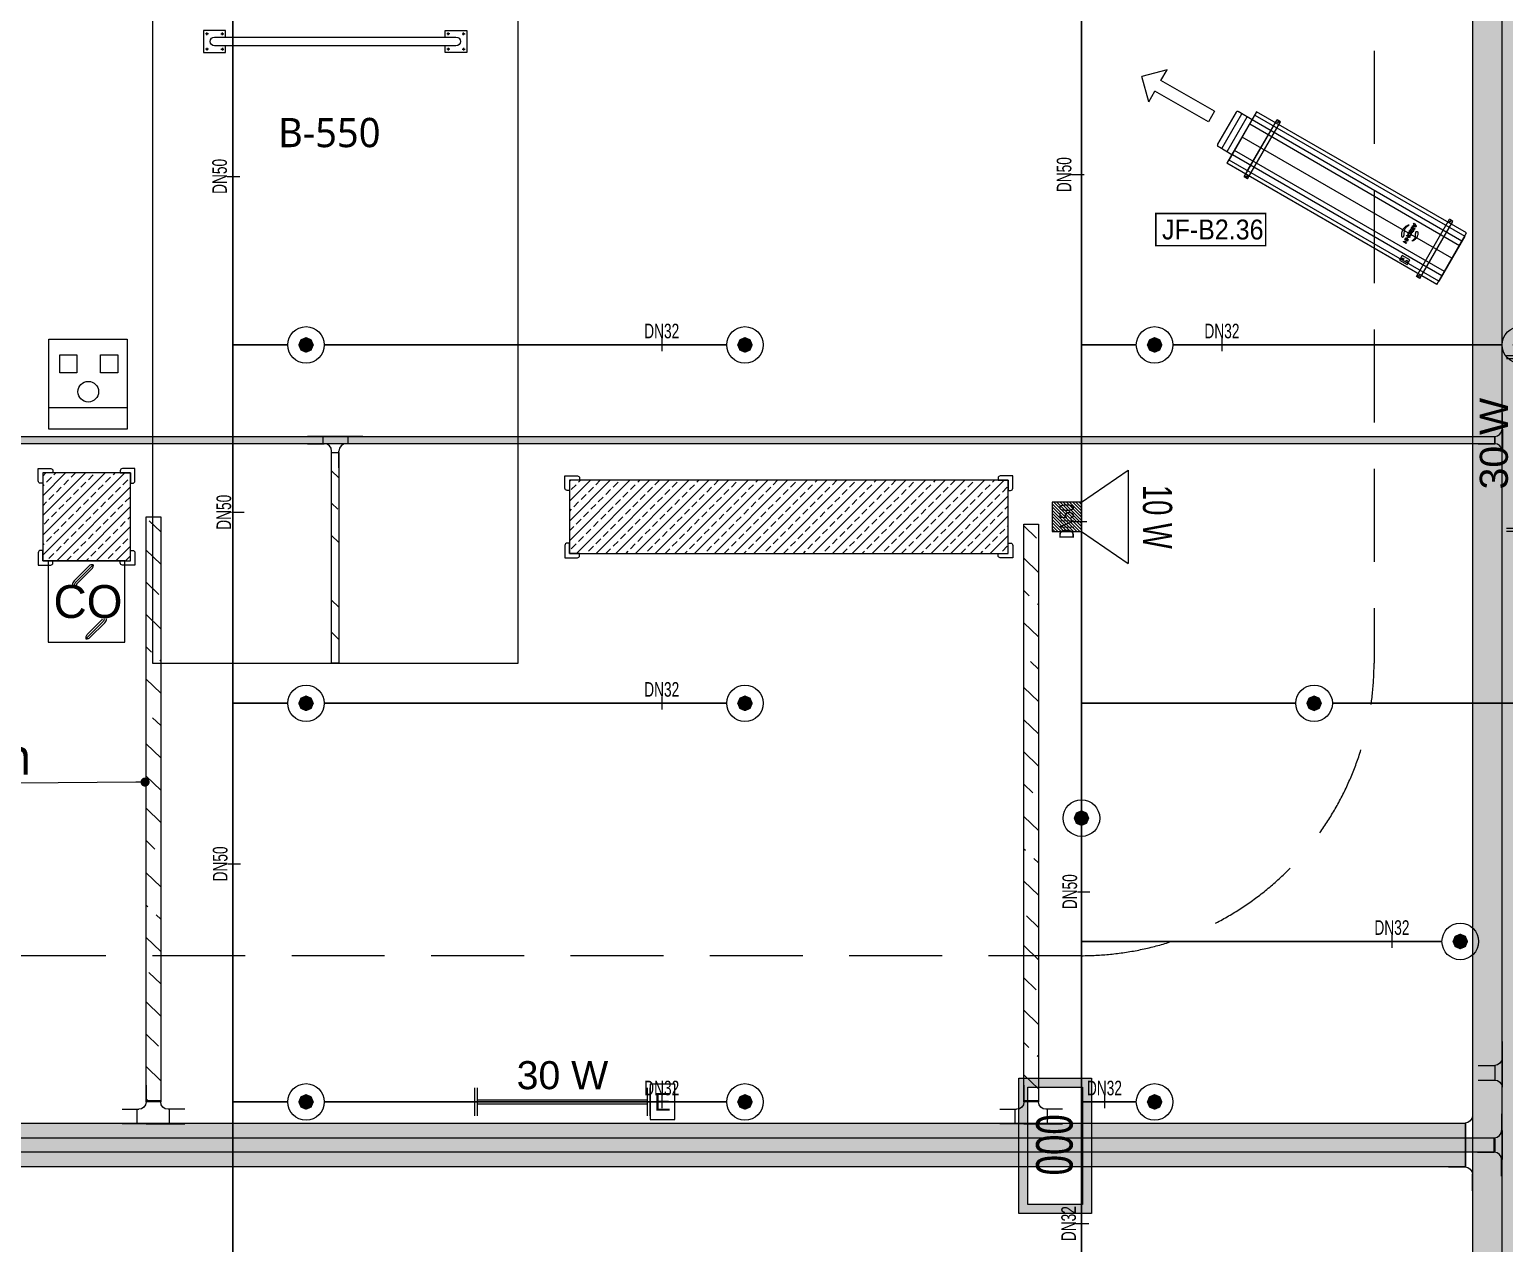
# Model space of a CAD drawing. Header units: millimetres. Extents: x -379292 to 1221486, y 92049 to 447512.
# Drawn here: x -125045 to -114963, y 155851 to 164150 of the extents above; entities that cross this region are included whole.
import ezdxf
from ezdxf import colors
from ezdxf.entities.mleader import LeaderData, LeaderLine
from ezdxf.enums import TextEntityAlignment as Align
from ezdxf.math import Vec2, Vec3

# ---------------------------------------------------------------- set-up
doc = ezdxf.new("R2010")
doc.units = ezdxf.units.MM
doc.linetypes.add('HIDDEN', pattern=[9.525, 6.35, -3.175])
for name, color, linetype in [('-M-YNGN-BORUID', 7, 'Continuous'), ('-M-YNGN-BORUUZUN', 7, 'Continuous'), ('-M-YNGN-BORUYUK', 7, 'Continuous'), ('-M-YNGN-SPR-YUK', 7, 'Continuous'), ('-M-YNGN-ZON6-CAP-', 7, 'Continuous'), ('-M-YNGN-ZON6-SPR-', 7, 'Continuous'), ('05_HATCH CONCRETE', 141, 'Continuous'), ('05_SYMBOL', 2, 'Continuous'), ('08_ARAÇ SAYIM', 140, 'Continuous'), ('08_LAMP', 4, 'Continuous'), ('08_LOUD SYSTEM', 4, 'Continuous'), ('08_SOCKET', 4, 'Continuous'), ('202-A-Y-MahalAd', 141, 'Continuous'), ('AIR-J-U-355', 2, 'Continuous'), ('E_CT_ZA', 6, 'Continuous'), ('EYazı', 7, 'Continuous'), ('JF355', 2, 'Continuous')]:
    doc.layers.add(name, color=color, linetype=linetype)
doc.layers.add('-M-YNGN-SPR-CAPCIZGI', color=188, linetype='Continuous', plot=False)
for name, color, linetype, lineweight in [('-M-YNGN-ZON6', 2, 'SP', 30), ('08_DEDECTOR', 3, 'Continuous', 9), ('Aironn-Kodlama', 7, 'Continuous', 0), ('E_CT_AYDINLATMA', 3, 'Continuous', 9), ('E_CT_KA', 4, 'Continuous', 9), ('E_CT_KIRMIZI', 1, 'Continuous', 9)]:
    doc.layers.add(name, color=color, linetype=linetype, lineweight=lineweight)
doc.styles.add('CIZGI', font='tahoma.ttf', dxfattribs={"width": 0.8, "oblique": 20})
doc.styles.add('HCAD', font='HCAD.SHX', dxfattribs={"width": 0.8, "height": 0.2})
doc.styles.add('PIPESIZE', font='hcad.shx', dxfattribs={"width": 0.8})
doc.styles.add('SPR-NOT', font='romans.shx')
doc.styles.get("Standard").update_dxf_attribs({"font": 'segoeuil.ttf'})
doc.styles.add('TR', font='tsimpali.shx', dxfattribs={"width": 0.7})
doc.styles.add('WMF-Arial', font='TURK.SHX')
doc.styles.add('YAZI-2', font='arial.ttf', dxfattribs={"height": 2})
doc.styles.add('YAZI-3', font='arial.ttf', dxfattribs={"height": 3})
doc.linetypes.add('SP', pattern='A,2,-0.1,["SP",CIZGI,S=0.14,R=0.2,X=0,Y=-0.07],-0.255', length=2.355)
pattern_1 = [(225, (905000, -3e-07), (67.351921, -67.351921), []), (225, (904932.65, -3e-07), (67.351921, -67.351921), [47.625, -23.8125])]

# ---------------------------------------------------------------- blocks, each defined once
blk = doc.blocks.new('202_Vida')
at = {"color": 0, "linetype": 'ByBlock', "ltscale": 0.2}
for points in [[(1, 0), (-1, 0)], [(0, 1), (0, -1)]]:
    blk.add_lwpolyline(points, dxfattribs=at)
at = {"color": 0, "linetype": 'ByBlock'}
for radius in [0.42, 0.23, 0.155]:
    blk.add_circle((0, 0), radius, dxfattribs=at)
blk = doc.blocks.new('202_Stoper')
at = {"color": 0, "linetype": 'ByBlock'}
for points in [[(-750, -30), (-750, -75), (-900, -75), (-900, 75), (-750, 75), (-750, 30)], [(750, -30), (750, -75), (900, -75), (900, 75), (750, 75), (750, 30)]]:
    blk.add_lwpolyline(points, dxfattribs=at)
blk.add_lwpolyline([(825, -30, 1), (825, 30), (-825, 30, 1), (-825, -30)], format="xyb", close=True, dxfattribs=at)
at = {"color": 0, "linetype": 'ByBlock', "yscale": 10, "zscale": 10, "rotation": 180}
for p, xscale in [((-877, 53), -10), ((-772, 53), 10), ((772, 53), -10), ((877, 53), 10)]:
    blk.add_blockref('202_Vida', p, dxfattribs=dict(at, xscale=xscale))
at = {"color": 0, "linetype": 'ByBlock', "yscale": 10, "zscale": 10}
for p, xscale in [((-877, -52), 10), ((-772, -52), -10), ((772, -52), 10), ((877, -52), -10)]:
    blk.add_blockref('202_Vida', p, dxfattribs=dict(at, xscale=xscale))
blk = doc.blocks.new('202_Mahalblok')
at = {"color": 0, "linetype": 'ByBlock', "flags": 128}
blk.add_lwpolyline([(0, 0), (0, 5000), (2500, 5000), (2500, 0)], close=True, dxfattribs=at)
at = {"color": 252}
blk.add_blockref('202_Stoper', (1250, 750), dxfattribs=at)
at = {"color": 0, "linetype": 'ByBlock', "ltscale": 25}
blk.add_attdef('MAHALNO', text='', height=200, dxfattribs=at).set_placement((1209, 1390), align=Align.BOTTOM_CENTER)
blk = doc.blocks.new('bariyer')
at = {"color": 8, "ltscale": 25}
blk.add_lwpolyline([(0, -70), (15, -70, 0.414214), (30, -55), (30, 30), (-55, 30, 0.414214), (-70, 15), (-70, 0), (0, 0)], format="xyb", close=True, dxfattribs=at)
blk = doc.blocks.new('OtoParkBodrumKatMimari')
at = {"layer": '05_HATCH CONCRETE'}
h = blk.add_hatch(dxfattribs=at)
h.set_pattern_fill('ANSI33', color=8, scale=15, angle=180, style=0)
h.set_pattern_definition(pattern_1)
h.paths.add_polyline_path([(122000, 60300), (121400, 60300), (121400, 59700), (122000, 59700)])
h = blk.add_hatch(dxfattribs=at)
h.set_pattern_fill('ANSI33', color=8, scale=15, angle=180, style=0)
h.set_pattern_definition(pattern_1)
h.paths.add_polyline_path([(128000, 60250), (125000, 60250), (125000, 59750), (128000, 59750)])
at = {"color": 5}
for points in [[(122000, 60300), (121400, 60300), (121400, 59700), (122000, 59700)], [(128000, 60250), (125000, 60250), (125000, 59750), (128000, 59750)]]:
    blk.add_lwpolyline(points, close=True, dxfattribs=at)
at = {"layer": '05_SYMBOL', "color": 252, "linetype": 'HIDDEN', "ltscale": 100}
for points in [[(130500, 68900), (130500, 59000)], [(128500, 57000), (19400, 57000)]]:
    blk.add_lwpolyline(points, dxfattribs=at)
blk.add_lwpolyline([(128500, 57000, 0.414214), (130500, 59000)], format="xyb", dxfattribs=at)
at = {"layer": '05_SYMBOL', "color": 8, "xscale": -1}
for p in [(121400, 60300), (125000, 60250)]:
    blk.add_blockref('bariyer', p, dxfattribs=at)
at = {"layer": '05_SYMBOL', "color": 8}
for p in [(122000, 60300), (128000, 60250)]:
    blk.add_blockref('bariyer', p, dxfattribs=at)
at = {"layer": '05_SYMBOL', "color": 8, "rotation": 180}
for p in [(125000, 59750), (121400, 59700)]:
    blk.add_blockref('bariyer', p, dxfattribs=at)
at = {"layer": '05_SYMBOL', "color": 8, "xscale": -1, "rotation": 180}
for p in [(128000, 59750), (122000, 59700)]:
    blk.add_blockref('bariyer', p, dxfattribs=at)
at = {"layer": '202-A-Y-MahalAd', "color": 8, "ltscale": 25}
ref = blk.add_blockref('202_Mahalblok', (122150, 64000), dxfattribs=dict(at, xscale=-1, rotation=180))
ref.add_attrib('MAHALNO', 'B-550', dxfattribs={"layer": '0', "color": 0, "linetype": 'ByBlock', "ltscale": 25, "height": 200}).set_placement((123359, 62467), align=Align.BOTTOM_CENTER)
blk = doc.blocks.new('SP-C-UP-12')
at = {"ltscale": 10}
blk.add_line((0, 0), (0, 0), dxfattribs=at)
at = {"color": 1, "linetype": 'Continuous'}
blk.add_circle((0, 0), 12.5, dxfattribs=at)
at = {"ltscale": 10}
for points in [[(-5.4, 0), (-3.8, 3.8), (-3.8, -3.8), (0, 5.4)], [(-3.8, -3.8), (0, 5.4), (0, -5.4), (3.8, 3.8)], [(0, -5.4), (3.8, 3.8), (3.8, -3.8), (5.4, 0)]]:
    blk.add_solid(points, dxfattribs=at)
at = {"layer": '-M-YNGN-SPR-YUK', "style": 'SPR-NOT', "width": 0.5, "flags": 9}
for tag, p in [('YUK', (0, 17.8)), ('CAP', (0, 14.4)), ('TIP', (0.2, 10.8))]:
    blk.add_attdef(tag, text='', height=2.5, dxfattribs=at).set_placement(p, align=Align.MIDDLE_CENTER)
blk = doc.blocks.new('SPRKL100')
at = {"layer": '-M-YNGN-SPR-CAPCIZGI'}
blk.add_line((0, 0.43), (0, -0.43), dxfattribs=at)
at = {"layer": '-M-YNGN-BORUID', "color": 0, "style": 'HCAD', "width": 0.8, "flags": 1}
blk.add_attdef('DIC', text='', height=0.4, dxfattribs=at).set_placement((0, -1.69), align=Align.CENTER)
at = {"layer": '-M-YNGN-BORUUZUN', "color": 0, "style": 'HCAD', "width": 0.7}
blk.add_attdef('BOY', text='', height=0.8, dxfattribs=at).set_placement((0, -1.08), align=Align.CENTER)
at = {"layer": '-M-YNGN-BORUYUK', "color": 6, "style": 'PIPESIZE', "width": 0.8}
blk.add_attdef('YUK', text='', height=0.5, dxfattribs=at).set_placement((0, 1.87), align=Align.CENTER)
at = {"color": 0, "style": 'PIPESIZE', "width": 0.7}
blk.add_attdef('CAP', text='', height=1, dxfattribs=at).set_placement((0, 0.45), align=Align.CENTER)
blk = doc.blocks.new('A$C69E8D8A3')
at = {"layer": '-M-YNGN-ZON6', "ltscale": 500}
for p, q in [((3184, 4936.9), (3184, 6524.4)), ((3764, 6524.4), (3764, 5278)), ((3221.5, 5981.9), (3184, 5981.9)), ((3521.5, 5981.9), (3246.5, 5981.9)), ((3801.5, 5981.9), (3764, 5981.9)), ((4051.5, 5981.9), (3826.5, 5981.9)), ((3221.5, 5736.9), (3184, 5736.9)), ((3521.5, 5736.9), (3246.5, 5736.9)), ((3910.5, 5736.9), (3764, 5736.9)), ((4160.5, 5736.9), (3935.5, 5736.9)), ((4010.4, 5574.1), (3764, 5574.1)), ((3221.5, 5464.4), (3184, 5464.4)), ((3521.5, 5464.4), (3246.5, 5464.4)), ((3801.5, 5464.4), (3764, 5464.4))]:
    blk.add_line(p, q, dxfattribs=at)
at = {"layer": '-M-YNGN-ZON6-CAP-'}
ref = blk.add_blockref('SPRKL100', (3761.6, 6098.3), dxfattribs=dict(at, xscale=10.00000000000001, yscale=10.00000000000001, zscale=10.00000000000001, rotation=90))
ref.add_attrib('CAP', 'DN50', dxfattribs={"layer": '0', "color": 0, "height": 10, "rotation": 90, "style": 'PIPESIZE', "width": 0.7}).set_placement((3757.1, 6098.3), align=Align.CENTER)
ref = blk.add_blockref('SPRKL100', (3184.4, 6097.1), dxfattribs=dict(at, xscale=10.00000000000001, yscale=10.00000000000001, zscale=10.00000000000001, rotation=90))
ref.add_attrib('CAP', 'DN50', dxfattribs={"layer": '0', "color": 0, "height": 10, "rotation": 90, "style": 'PIPESIZE', "width": 0.7}).set_placement((3179.9, 6097.1), align=Align.CENTER)
ref = blk.add_blockref('SPRKL100', (3477.1, 5981.9), dxfattribs=dict(at, xscale=10, yscale=10, zscale=10))
ref.add_attrib('CAP', 'DN32', dxfattribs={"layer": '0', "color": 0, "height": 10, "style": 'PIPESIZE', "width": 0.7}).set_placement((3477.1, 5986.4), align=Align.CENTER)
ref = blk.add_blockref('SPRKL100', (3860, 5981.9), dxfattribs=dict(at, xscale=10, yscale=10, zscale=10))
ref.add_attrib('CAP', 'DN32', dxfattribs={"layer": '0', "color": 0, "height": 10, "style": 'PIPESIZE', "width": 0.7}).set_placement((3860, 5986.4), align=Align.CENTER)
ref = blk.add_blockref('SPRKL100', (3187.3, 5867.5), dxfattribs=dict(at, xscale=10.00000000000001, yscale=10.00000000000001, zscale=10.00000000000001, rotation=90))
ref.add_attrib('CAP', 'DN50', dxfattribs={"layer": '0', "color": 0, "height": 10, "rotation": 90, "style": 'PIPESIZE', "width": 0.7}).set_placement((3182.8, 5867.5), align=Align.CENTER)
ref = blk.add_blockref('SPRKL100', (3763.3, 5861.3), dxfattribs=dict(at, xscale=10.00000000000001, yscale=10.00000000000001, zscale=10.00000000000001, rotation=90))
ref.add_attrib('CAP', 'DN50', dxfattribs={"layer": '0', "color": 0, "height": 10, "rotation": 90, "style": 'PIPESIZE', "width": 0.7}).set_placement((3758.8, 5861.3), align=Align.CENTER)
ref = blk.add_blockref('SPRKL100', (3477.1, 5736.9), dxfattribs=dict(at, xscale=10, yscale=10, zscale=10))
ref.add_attrib('CAP', 'DN32', dxfattribs={"layer": '0', "color": 0, "height": 10, "style": 'PIPESIZE', "width": 0.7}).set_placement((3477.1, 5741.4), align=Align.CENTER)
ref = blk.add_blockref('SPRKL100', (3184.8, 5627.1), dxfattribs=dict(at, xscale=10.00000000000001, yscale=10.00000000000001, zscale=10.00000000000001, rotation=90))
ref.add_attrib('CAP', 'DN50', dxfattribs={"layer": '0', "color": 0, "height": 10, "rotation": 90, "style": 'PIPESIZE', "width": 0.7}).set_placement((3180.3, 5627.1), align=Align.CENTER)
ref = blk.add_blockref('SPRKL100', (3765.5, 5608.1), dxfattribs=dict(at, xscale=10.00000000000001, yscale=10.00000000000001, zscale=10.00000000000001, rotation=90))
ref.add_attrib('CAP', 'DN50', dxfattribs={"layer": '0', "color": 0, "height": 10, "rotation": 90, "style": 'PIPESIZE', "width": 0.7}).set_placement((3761, 5608.1), align=Align.CENTER)
ref = blk.add_blockref('SPRKL100', (3976.2, 5574.1), dxfattribs=dict(at, xscale=10, yscale=10, zscale=10))
ref.add_attrib('CAP', 'DN32', dxfattribs={"layer": '0', "color": 0, "height": 10, "style": 'PIPESIZE', "width": 0.7}).set_placement((3976.2, 5578.6), align=Align.CENTER)
ref = blk.add_blockref('SPRKL100', (3477.1, 5464.4), dxfattribs=dict(at, xscale=10, yscale=10, zscale=10))
ref.add_attrib('CAP', 'DN32', dxfattribs={"layer": '0', "color": 0, "height": 10, "style": 'PIPESIZE', "width": 0.7}).set_placement((3477.1, 5468.9), align=Align.CENTER)
ref = blk.add_blockref('SPRKL100', (3779.7, 5464.4), dxfattribs=dict(at, xscale=10, yscale=10, zscale=10))
ref.add_attrib('CAP', 'DN32', dxfattribs={"layer": '0', "color": 0, "height": 10, "style": 'PIPESIZE', "width": 0.7}).set_placement((3779.7, 5468.9), align=Align.CENTER)
ref = blk.add_blockref('SPRKL100', (3764.7, 5381.2), dxfattribs=dict(at, xscale=10.00000000000001, yscale=10.00000000000001, zscale=10.00000000000001, rotation=90))
ref.add_attrib('CAP', 'DN32', dxfattribs={"layer": '0', "color": 0, "height": 10, "rotation": 90, "style": 'PIPESIZE', "width": 0.7}).set_placement((3760.2, 5381.2), align=Align.CENTER)
at = {"layer": '-M-YNGN-ZON6-SPR-', "rotation": 180}
for p in [(3234, 5981.9), (3534, 5981.9), (3814, 5981.9), (4064, 5981.9), (3234, 5736.9), (3534, 5736.9), (3923, 5736.9), (3764, 5658.4), (4022.9, 5574.1), (3234, 5464.4), (3534, 5464.4), (3814, 5464.4)]:
    blk.add_blockref('SP-C-UP-12', p, dxfattribs=at)
blk = doc.blocks.new('*U673')
h = blk.add_hatch()
h.set_pattern_fill('ANSI33', color=0, scale=50, angle=1, style=0)
h.paths.add_polyline_path([(-115494, 200), (1093, 200), (1093, 0), (-115494, 0)])
at = {"color": 0}
blk.add_lwpolyline([(-115494, 200), (1093, 200), (1093, 0), (-115494, 0)], close=True, dxfattribs=at)
at = {"ltscale": 25, "flags": 1}
for tag, p in [('YUKSEKLIK', (-229, -149)), ('KALINLIK', (-229, -213))]:
    blk.add_attdef(tag, p, '', height=50, dxfattribs=at)
blk = doc.blocks.new('*U188')
at = {"color": 0}
for p, q in [((-164, 164), (-50, 164)), ((-50, 164), (-50, 167)), ((-50, 167), (150, 167)), ((0, 0), (0, 114)), ((100, 114), (0, 114)), ((100, 0), (100, 114)), ((150, 167), (150, 164)), ((264, 164), (150, 164))]:
    blk.add_line(p, q, dxfattribs=at)
for centre, start, end in [((-50, 114), 0, 90), ((150, 114), 90, 180)]:
    blk.add_arc(centre, 50, start, end, dxfattribs=at)
blk = doc.blocks.new('*U720')
h = blk.add_hatch()
h.set_pattern_fill('ANSI33', color=0, scale=50, angle=1, style=0)
h.paths.add_polyline_path([(-71173, 600), (45489, 600), (45489, 0), (-71173, 0)])
at = {"color": 0}
blk.add_lwpolyline([(-71173, 600), (45489, 600), (45489, 0), (-71173, 0)], close=True, dxfattribs=at)
at = {"ltscale": 25, "flags": 1}
for tag, p in [('YUKSEKLIK', (-229, -149)), ('KALINLIK', (-229, -213))]:
    blk.add_attdef(tag, p, '', height=50, dxfattribs=at)
blk = doc.blocks.new('*U753')
h = blk.add_hatch()
h.set_pattern_fill('ANSI33', color=0, scale=50, angle=1, style=0)
h.paths.add_polyline_path([(-1851, 50), (57124, 50), (57124, 0), (-1851, 0)])
at = {"color": 0}
blk.add_lwpolyline([(-1851, 50), (57124, 50), (57124, 0), (-1851, 0)], close=True, dxfattribs=at)
at = {"ltscale": 25, "flags": 1}
for tag, p in [('YUKSEKLIK', (-229, -149)), ('KALINLIK', (-229, -213))]:
    blk.add_attdef(tag, p, '', height=50, dxfattribs=at)
blk = doc.blocks.new('*U261')
at = {"color": 0}
for p, q in [((-164, 164), (-50, 164)), ((-50, 164), (-50, 167)), ((-50, 167), (100, 167)), ((0, 0), (0, 114)), ((50, 114), (0, 114)), ((50, 0), (50, 114)), ((100, 167), (100, 164)), ((214, 164), (100, 164))]:
    blk.add_line(p, q, dxfattribs=at)
for centre, start, end in [((-50, 114), 0, 90), ((100, 114), 90, 180)]:
    blk.add_arc(centre, 50, start, end, dxfattribs=at)
blk = doc.blocks.new('*U935')
h = blk.add_hatch()
h.set_pattern_fill('ANSI33', color=0, scale=50, angle=1, style=0)
h.paths.add_polyline_path([(-3939, 100), (61, 100), (61, 0), (-3939, 0)])
at = {"color": 0}
blk.add_lwpolyline([(-3939, 100), (61, 100), (61, 0), (-3939, 0)], close=True, dxfattribs=at)
at = {"ltscale": 25, "flags": 1}
for tag, p in [('YUKSEKLIK', (-229, -149)), ('KALINLIK', (-229, -213))]:
    blk.add_attdef(tag, p, '', height=50, dxfattribs=at)
blk = doc.blocks.new('*U427')
at = {"color": 0}
for p, q in [((264, 264), (-164, 264)), ((-60, 264), (-60, 164)), ((0, 264), (264, 264)), ((160, 264), (160, 164)), ((-164, 164), (-50, 164)), ((0, 0), (0, 114)), ((0, 104), (100, 104)), ((100, 0), (100, 114)), ((264, 164), (150, 164))]:
    blk.add_line(p, q, dxfattribs=at)
for centre, start, end in [((-50, 114), 0, 90), ((150, 114), 90, 180)]:
    blk.add_arc(centre, 50, start, end, dxfattribs=at)
blk = doc.blocks.new('*U948')
h = blk.add_hatch()
h.set_pattern_fill('ANSI33', color=0, scale=50, angle=1, style=0)
h.paths.add_polyline_path([(-3891, 100), (59, 100), (59, 0), (-3891, 0)])
at = {"color": 0}
blk.add_lwpolyline([(-3891, 100), (59, 100), (59, 0), (-3891, 0)], close=True, dxfattribs=at)
at = {"ltscale": 25, "flags": 1}
for tag, p in [('YUKSEKLIK', (-229, -149)), ('KALINLIK', (-229, -213))]:
    blk.add_attdef(tag, p, '', height=50, dxfattribs=at)
blk = doc.blocks.new('*U436')
at = {"color": 0}
for p, q in [((264, 264), (-164, 264)), ((-60, 264), (-60, 164)), ((0, 264), (264, 264)), ((160, 264), (160, 164)), ((-164, 164), (-50, 164)), ((0, 0), (0, 114)), ((0, 104), (100, 104)), ((100, 0), (100, 114)), ((264, 164), (150, 164))]:
    blk.add_line(p, q, dxfattribs=at)
for centre, start, end in [((-50, 114), 0, 90), ((150, 114), 90, 180)]:
    blk.add_arc(centre, 50, start, end, dxfattribs=at)
blk = doc.blocks.new('_DOT')
at = {"color": 0, "linetype": 'ByBlock'}
blk.add_line((-0.5, 0), (-1, 0), dxfattribs=at)
at = {"color": 0, "linetype": 'ByBlock', "const_width": 0.5}
blk.add_lwpolyline([(-0.25, 0, 1), (0.25, 0, 1)], format="xyb", close=True, dxfattribs=at)
blk = doc.blocks.new('40 W SIVA ÜSTÜ ETANJ LED 50--')
at = {"layer": '08_LAMP'}
for p, q in [((-625, -100), (-625, 100)), ((-605, -100), (-605, 100)), ((-605, 15), (605, 15)), ((605, -100), (605, 100)), ((625, -100), (625, 100)), ((-605, -15), (605, -15))]:
    blk.add_line(p, q, dxfattribs=at)
at = {"layer": '08_LAMP', "color": 2, "style": 'YAZI-2'}
blk.add_text('30 W', height=200, dxfattribs=at).set_placement((0, 90), align=Align.CENTER)
blk = doc.blocks.new('40 W SIVA ÜSTÜ ETANJ LED E 50')
at = {"layer": '08_LAMP'}
for p, q in [((-625, -100), (-625, 100)), ((-605, -100), (-605, 100)), ((-605, 15), (605, 15)), ((605, -100), (605, 100)), ((625, -100), (625, 100)), ((-605, -15), (605, -15))]:
    blk.add_line(p, q, dxfattribs=at)
blk.add_lwpolyline([(625, -125), (800, -125), (800, 125), (625, 125)], close=True, dxfattribs=at)
at = {"layer": '08_LAMP', "color": 2, "style": 'YAZI-2'}
blk.add_text('30 W', height=200, dxfattribs=at).set_placement((0, 90), align=Align.CENTER)
blk.add_text('E', height=125, dxfattribs=at).set_placement((713, 0), align=Align.MIDDLE)
blk = doc.blocks.new('PRIZKOM 50')
at = {"layer": '08_SOCKET', "color": 3}
for p, q in [((-191.1, 0), (-191.1, 438.5)), ((-191.1, 438.5), (191.1, 438.5)), ((191.1, 438.5), (191.1, 0)), ((-191.1, 335.3), (191.1, 335.3)), ((-145.1, 75.8), (-145.1, 164.7)), ((-145.1, 164.7), (-60.9, 164.7)), ((-60.9, 164.7), (-60.9, 75.8)), ((54.5, 164.7), (138.7, 164.7)), ((54.5, 75.8), (54.5, 164.7)), ((138.7, 164.7), (138.7, 75.8)), ((-60.9, 75.8), (-145.1, 75.8)), ((138.7, 75.8), (54.5, 75.8)), ((191.1, 0), (-191.1, 0))]:
    blk.add_line(p, q, dxfattribs=at)
blk.add_circle((-0.8, 256), 50.5, dxfattribs=at)
blk = doc.blocks.new('TEK YUZLU 1 SATIR 3 KARAKTER')
at = {"layer": '08_ARAÇ SAYIM'}
h = blk.add_hatch(color=7, dxfattribs=at)
h.dxf.hatch_style = 1
h.paths.add_polyline_path([(-40, 43.5), (40, 43.5), (40, 6.2), (-40, 6.2)], flags=16)
h.paths.add_polyline_path([(-46.3, 49.8), (46.3, 49.8), (46.3, 0), (-46.3, 0)])
for points in [[(-46.3, 49.8), (46.3, 49.8), (46.3, 0), (-46.3, 0)], [(-40, 43.5), (40, 43.5), (40, 6.2), (-40, 6.2)]]:
    blk.add_lwpolyline(points, close=True, dxfattribs=at)
at = {"layer": '08_ARAÇ SAYIM', "color": 7, "style": 'WMF-Arial', "width": 0.75}
blk.add_text('000', height=25, dxfattribs=at).set_placement((0.7, 12.9), align=Align.CENTER)
blk = doc.blocks.new('CO 250')
at = {"layer": '08_DEDECTOR'}
for p, q in [((17, 243), (-84, 142)), ((45, 251), (-74, 132)), ((37, 223), (-64, 122)), ((45, 250), (45, 243)), ((114, -136), (-5, -255)), ((104, -126), (3, -227)), ((124, -146), (23, -247)), ((-5, -247), (-5, -255)), ((-5, -255), (3, -255))]:
    blk.add_line(p, q, dxfattribs=at)
at = {"layer": '08_DEDECTOR', "ltscale": 25}
blk.add_lwpolyline([(-262, 278), (-262, -278), (262, -278), (262, 278)], close=True, dxfattribs=at)
at = {"layer": '08_DEDECTOR'}
for centre, radius, start, end in [((37, 223), 27.7, 72.9688, 135), ((17, 243), 27.7, 315, 0), ((-55, 112), 41.6, 135, 180), ((-55, 112), 27.7, 135, 180), ((-55, 112), 13.9, 135, 180), ((95, -116), 13.9, 315, 350.4112), ((95, -116), 27.7, 315, 355.2224), ((95, -116), 41.6, 315, 356.817), ((23, -247), 27.7, 135, 180), ((3, -227), 27.7, 270, 315)]:
    blk.add_arc(centre, radius, start, end, dxfattribs=at)
at = {"layer": '08_DEDECTOR', "color": 3, "style": 'YAZI-3'}
blk.add_text('CO', height=225, dxfattribs=at).set_placement((-226, -113))
blk = doc.blocks.new('15 W HORN 100_HARİCİ TİP')
at = {"layer": '08_LOUD SYSTEM'}
h = blk.add_hatch(dxfattribs=at)
h.set_pattern_fill('ANSI31', color=2, scale=4.8)
h.set_pattern_definition([(45, (-341645.439, -380325.335), (-10.77630735, 10.77630735), [])])
h.paths.add_polyline_path([(-100, 0), (100, 0), (100, 200), (-100, 200)])
at = {"layer": '08_LOUD SYSTEM', "ltscale": 2}
for p, q in [((-320, 520), (320, 520)), ((-100, 200), (-320, 520)), ((100, 200), (320, 520))]:
    blk.add_line(p, q, dxfattribs=at)
at = {"layer": '08_LOUD SYSTEM'}
blk.add_lwpolyline([(100, 0), (100, 200), (-100, 200), (-100, 0)], close=True, dxfattribs=at)
at = {"layer": '08_LOUD SYSTEM', "color": 2, "ltscale": 2, "style": 'TR', "width": 0.7}
blk.add_text('10 W', height=200, dxfattribs=at).set_placement((0, 620), align=Align.CENTER)
blk = doc.blocks.new('ju355')
at = {"layer": 'AIR-J-U-355', "color": 2, "linetype": 'Continuous'}
for p, q in [((-68.1, -18.3), (-68, 22.3)), ((-68.1, -22.7), (-68, 22.3)), ((-65.3, 22.3), (-68, 22.3)), ((-65.3, 22.3), (-68, 22.3)), ((-65.3, -22.7), (-65.3, 22.3)), ((70.7, 22.2), (68, 22.3)), ((68, -22.8), (68, 22.3)), ((70.7, -22.8), (70.7, 22.2)), ((-94.8, 12.9), (-94.9, 12.8)), ((-94.9, 12.8), (-94.9, 12.7)), ((-94.9, 12.7), (-94.9, -12.5)), ((-94.7, 13.3), (-94.8, 13.2)), ((-94.8, 13.2), (-94.8, 13.1)), ((-94.8, 13.1), (-94.8, 13)), ((-94.8, 13), (-94.8, 12.9)), ((-94.6, 13.5), (-94.7, 13.4)), ((-94.7, 13.4), (-94.7, 13.3)), ((-94.5, 13.6), (-94.6, 13.5)), ((-94.4, 13.7), (-94.5, 13.6)), ((-94.5, 13.6), (-94.5, 13.6)), ((-94.3, 13.7), (-94.4, 13.7)), ((-94.2, 13.8), (-94.3, 13.7)), ((-94.1, 13.8), (-94.2, 13.8)), ((-94, 13.8), (-94.1, 13.8)), ((-94.1, 13.8), (-94.1, 13.8)), ((-92.6, 13.8), (-94, 13.8)), ((-92.6, 13.8), (-94, 13.8)), ((-92.6, 13.8), (-94, 13.8)), ((-92.6, 13.8), (-93.9, 13.8)), ((-92.6, 13.8), (-93.9, 13.8)), ((-92.6, 13.8), (-93.9, 13.8)), ((-82.9, 13.8), (-92.6, 13.8)), ((-90.9, -13.6), (-90.9, 13.8)), ((-90.9, -13.6), (-90.9, 13.8)), ((-90.9, -13.6), (-90.9, 13.8)), ((-86.8, -13.6), (-86.8, 13.9)), ((82.7, 20.1), (-82.9, 20.1)), ((-82.9, 20.1), (-82.9, -20.5)), ((82.7, 13.6), (-82.7, 13.8)), ((-82.7, 10.5), (82.9, 10.3)), ((82.7, 0), (-82.7, 0)), ((48.3, 3.6), (50.7, 3.6)), ((48.4, 2.9), (48.3, 3.6)), ((48.4, 7.2), (48.4, 7.9)), ((48.4, 7.9), (50.7, 6.9)), ((48.8, 7), (48.4, 7.2)), ((50.7, 6.2), (48.4, 5.2)), ((48.4, 5.9), (48.8, 6.1)), ((48.4, 5.2), (48.4, 5.9)), ((48.4, 4.9), (50.7, 4.9)), ((48.4, 4.2), (48.4, 4.9)), ((50.7, 4.2), (48.4, 4.2)), ((48.4, 2.2), (49.3, 2.9)), ((49.3, 2.9), (48.4, 2.9)), ((49.3, 2.2), (48.4, 1.4)), ((48.4, 1.4), (48.4, 2.2)), ((48.8, 6.1), (48.8, 7)), ((49.2, 6.8), (49.9, 6.6)), ((49.2, 6.3), (49.2, 6.8)), ((49.9, 6.6), (49.2, 6.3)), ((49.7, 2.6), (49.7, 2.9)), ((49.7, 2.9), (50.2, 2.9)), ((49.9, 1.6), (49.9, 1.6)), ((50.2, 2.9), (50.2, 2.6)), ((50.7, 6.9), (50.7, 6.2)), ((50.7, 4.9), (50.7, 4.2)), ((50.7, 3.6), (50.7, 2.3)), ((48.3, -1.7), (50.7, -1.7)), ((48.3, -2.1), (48.3, -1.7)), ((50, -2.1), (48.3, -2.1)), ((48.3, -4.4), (50.7, -4.4)), ((48.3, -4.8), (48.3, -4.4)), ((50, -4.8), (48.3, -4.8)), ((48.4, -3.8), (50, -2.1)), ((48.4, -4), (48.4, -3.8)), ((50.7, -4), (48.4, -4)), ((48.4, -6.5), (50, -4.8)), ((48.4, -6.7), (48.4, -6.5)), ((50.7, -6.8), (48.4, -6.7)), ((50.7, -1.9), (49, -3.6)), ((49, -3.6), (50.7, -3.7)), ((50.7, -4.7), (49, -6.4)), ((49, -6.4), (50.7, -6.4)), ((50.7, -1.7), (50.7, -1.9)), ((50.7, -4.4), (50.7, -4.7)), ((50.7, -6.4), (50.7, -6.8)), ((50.8, -1.4), (50.8, -1.8)), ((-94.9, -12.5), (-94.9, -12.6)), ((-94.9, -12.6), (-94.9, -12.7)), ((-94.9, -12.7), (-94.8, -12.8)), ((-94.8, -12.8), (-94.8, -12.9)), ((-94.8, -12.9), (-94.8, -13)), ((-94.8, -13), (-94.7, -13.1)), ((-94.7, -13.1), (-94.7, -13.2)), ((-94.7, -13.2), (-94.6, -13.3)), ((-94.6, -13.3), (-94.5, -13.4)), ((-94.5, -13.4), (-94.5, -13.4)), ((-94.5, -13.4), (-94.4, -13.5)), ((-94.4, -13.5), (-94.3, -13.5)), ((-94.3, -13.5), (-94.2, -13.6)), ((-94.2, -13.6), (-94.2, -13.6)), ((-94.2, -13.6), (-94.1, -13.6)), ((-94.1, -13.6), (-94, -13.6)), ((-94, -13.6), (-92.6, -13.6)), ((-94, -13.6), (-92.6, -13.6)), ((-94, -13.6), (-92.6, -13.6)), ((-93.9, -13.6), (-92.6, -13.6)), ((-93.9, -13.6), (-92.6, -13.6)), ((-93.9, -13.6), (-92.6, -13.6)), ((-92.6, -13.6), (-82.9, -13.6)), ((82.9, -10.4), (-82.7, -10.3)), ((-82.6, -13.6), (82.7, -13.7)), ((82.7, -20.6), (-82.9, -20.5)), ((-65.3, -22.7), (-68.1, -22.7)), ((70.7, -22.8), (68, -22.8))]:
    blk.add_line(p, q, dxfattribs=at)
at = {"layer": 'AIR-J-U-355', "color": 2}
for p, q in [((-150.2, 14.3), (-162.9, 1.6)), ((-150.2, 5.9), (-150.2, 14.3)), ((-150.1, -11), (-162.9, 1.6)), ((-108, 6.1), (-150.2, 5.9)), ((-108, 6.1), (-107.9, -2.4)), ((-107.9, -2.4), (-150.2, -2.6)), ((-150.1, -11), (-150.2, -2.6))]:
    blk.add_line(p, q, dxfattribs=at)
at = {"layer": 'AIR-J-U-355', "color": 2, "lineweight": 13, "ltscale": 0.005}
for p, q in [((82.7, -20.6), (82.7, 20.1)), ((58.5, -15.3), (52.4, -15.3)), ((52.4, -15.3), (52.4, -18.9)), ((52.4, -18.9), (58.5, -18.9)), ((58.5, -18.9), (58.5, -15.3))]:
    blk.add_line(p, q, dxfattribs=at)
at = {"layer": 'AIR-J-U-355', "color": 2, "linetype": 'Continuous'}
for centre, radius in [((-66.7, 21.3), 0.354), ((-66.7, 21.3), 0.354), ((69.3, 21.2), 0.354), ((54, -17.1), 0.599), ((54, -17.1), 0.599), ((57, -17.1), 0.599), ((57, -17.1), 0.599), ((-66.7, -21.6), 0.354), ((-66.7, -21.6), 0.354), ((69.3, -21.7), 0.354), ((69.3, -21.7), 0.354)]:
    blk.add_circle(centre, radius, dxfattribs=at)
for centre, radius, start, end in [((50, 2.3), 0.645, 184.0636, 262.3259), ((49.9, 2.6), 0.274, 177.3972, 357.3972), ((50, 2.3), 0.72, 262.3259, 356.7067)]:
    blk.add_arc(centre, radius, start, end, dxfattribs=at)
at = {"layer": 'AIR-J-U-355', "color": 2, "linetype": 'Continuous', "extrusion": (0, 0, -1)}
for major_axis, ratio in [((-0.01, -1.36), 0.908445), ((0.006, 0.985), 0.934933)]:
    blk.add_ellipse((49.5, -0.1), major_axis=major_axis, ratio=ratio, dxfattribs=at)
at = {"layer": 'AIR-J-U-355', "color": 2, "linetype": 'Continuous'}
for points, knots in [([(46.1, 5), (46.1, 5), (46.1, 5), (46.1, 5), (46.2, 5), (46.2, 5), (46.2, 5), (46.2, 5), (46.2, 5), (46.2, 5), (46.2, 5), (46.1, 4.9), (46.1, 4.8), (45.9, 4.6), (45.7, 4.3), (45.6, 4), (45.4, 3.7), (45.3, 3.1), (45.1, 2.4), (45, 1.7), (45.1, 0.8), (45.4, -0.1), (45.8, -1), (46.2, -1.8), (46.5, -2.4), (46.6, -2.8), (46.7, -3.2), (46.8, -3.6), (46.7, -4), (46.5, -4.3), (46.2, -4.3), (45.8, -4.3), (45.4, -4), (45.1, -3.6), (44.7, -3), (44.3, -2.1), (44, -0.9), (44, 0.2), (44, 1.3), (44.2, 2.1), (44.5, 2.9), (44.9, 3.6), (45.3, 4.2), (45.6, 4.6), (45.9, 4.8), (46, 4.9), (46.1, 5), (46.1, 5)], [0, 0, 0, 0, 0.001347, 0.00172, 0.002023, 0.002244, 0.002452, 0.002667, 0.002909, 0.00347, 0.004196, 0.005682, 0.009311, 0.025522, 0.043378, 0.057014, 0.067583, 0.10026, 0.136315, 0.170769, 0.211631, 0.252886, 0.304984, 0.357144, 0.377587, 0.398124, 0.41882, 0.439365, 0.455344, 0.470785, 0.486346, 0.502438, 0.525763, 0.549141, 0.572313, 0.626971, 0.689072, 0.751245, 0.792637, 0.834146, 0.875615, 0.910287, 0.945553, 0.97619, 0.989254, 0.994701, 1, 1, 1, 1]), ([(52.5, 3.6), (52.6, 3.7), (52.6, 3.8), (52.7, 3.9), (52.9, 4), (53.2, 4.1), (53.5, 4), (53.7, 3.7), (54, 3.4), (54.3, 2.9), (54.6, 2.2), (54.8, 1.3), (54.8, 0.4), (54.8, -0.5), (54.6, -1.4), (54.2, -2.2), (53.9, -2.8), (53.5, -3.2), (53.2, -3.4), (53.1, -3.5)], [0, 0, 0, 0, 0.0168256, 0.0323617, 0.0637267, 0.0873303, 0.1103993, 0.1581358, 0.2050378, 0.2514942, 0.3451779, 0.4385235, 0.532065, 0.625912, 0.7301372, 0.8352318, 0.8905608, 0.9450754, 1, 1, 1, 1]), ([(53.1, -3.5), (53.2, -3.3), (53.5, -2.8), (53.8, -2), (53.9, -1.1), (53.9, -0.3), (53.7, 0.6), (53.3, 1.4), (53, 2.1), (52.7, 2.6), (52.6, 3), (52.5, 3.3), (52.5, 3.5), (52.5, 3.6)], [0, 0, 0, 0, 0.112581, 0.224936, 0.337491, 0.449603, 0.562299, 0.686336, 0.807829, 0.865935, 0.925918, 0.967783, 1, 1, 1, 1])]:
    blk.add_open_spline(points, degree=3, knots=knots, dxfattribs=at)
blk = doc.blocks.new('DZFDGHFÜ')
at = {"layer": 'JF355'}
blk.add_lwpolyline([(24084.4, 6568.3), (24119.9, 6568.3), (24119.9, 6402.7), (24084.4, 6402.7), (24084.4, 6568.3)], dxfattribs=at)
at = {"layer": 'AIR-J-U-355', "rotation": 270}
blk.add_blockref('ju355', (24102.4, 6485.6), dxfattribs=at)
blk = doc.blocks.new('*U655')
h = blk.add_hatch()
h.set_pattern_fill('ANSI33', color=0, scale=50, angle=1, style=0)
h.paths.add_polyline_path([(-115024, 100), (-249, 100), (-249, 0), (-115024, 0)])
at = {"color": 0}
blk.add_lwpolyline([(-115024, 100), (-249, 100), (-249, 0), (-115024, 0)], close=True, dxfattribs=at)
at = {"ltscale": 25, "flags": 1}
for tag, p in [('YUKSEKLIK', (-229, -149)), ('KALINLIK', (-229, -213))]:
    blk.add_attdef(tag, p, '', height=50, dxfattribs=at)
blk = doc.blocks.new('*U722')
h = blk.add_hatch()
h.set_pattern_fill('ANSI33', color=0, scale=50, angle=1, style=0)
h.paths.add_polyline_path([(-115264, 300), (-889, 300), (-889, 0), (-115264, 0)])
at = {"color": 0}
blk.add_lwpolyline([(-115264, 300), (-889, 300), (-889, 0), (-115264, 0)], close=True, dxfattribs=at)
at = {"ltscale": 25, "flags": 1}
for tag, p in [('YUKSEKLIK', (-229, -149)), ('KALINLIK', (-229, -213))]:
    blk.add_attdef(tag, p, '', height=50, dxfattribs=at)
blk = doc.blocks.new('*U183')
at = {"color": 0}
for p, q in [((-164, 164), (-50, 164)), ((-50, 164), (-50, 167)), ((-50, 167), (150, 167)), ((0, 0), (0, 114)), ((100, 114), (0, 114)), ((100, 0), (100, 114)), ((150, 167), (150, 164)), ((264, 164), (150, 164))]:
    blk.add_line(p, q, dxfattribs=at)
for centre, start, end in [((-50, 114), 0, 90), ((150, 114), 90, 180)]:
    blk.add_arc(centre, 50, start, end, dxfattribs=at)
blk = doc.blocks.new('*U472')
at = {"color": 0}
for p, q in [((-164, 164), (-50, 164)), ((-50, 164), (-50, 167)), ((-50, 167), (350, 167)), ((0, 0), (0, 114)), ((300, 114), (0, 114)), ((300, 0), (300, 114)), ((350, 167), (350, 164)), ((464, 164), (350, 164))]:
    blk.add_line(p, q, dxfattribs=at)
for centre, start, end in [((-50, 114), 0, 90), ((350, 114), 90, 180)]:
    blk.add_arc(centre, 50, start, end, dxfattribs=at)
blk = doc.blocks.new('*U1011')
h = blk.add_hatch()
h.set_pattern_fill('ANSI33', color=0, scale=50, angle=1, style=0)
h.paths.add_polyline_path([(-2093, 50), (-653, 50), (-653, 0), (-2093, 0)])
at = {"color": 0}
blk.add_lwpolyline([(-2093, 50), (-653, 50), (-653, 0), (-2093, 0)], close=True, dxfattribs=at)
at = {"ltscale": 25, "flags": 1}
for tag, p in [('YUKSEKLIK', (-229, -149)), ('KALINLIK', (-229, -213))]:
    blk.add_attdef(tag, p, '', height=50, dxfattribs=at)
blk = doc.blocks.new('*U1012')
at = {"color": 0}
for p, q in [((214, 214), (-164, 214)), ((-60, 214), (-60, 164)), ((0, 214), (214, 214)), ((110, 214), (110, 164)), ((-164, 164), (-50, 164)), ((0, 0), (0, 114)), ((0, 104), (50, 104)), ((50, 0), (50, 114)), ((214, 164), (100, 164))]:
    blk.add_line(p, q, dxfattribs=at)
for centre, start, end in [((-50, 114), 0, 90), ((100, 114), 90, 180)]:
    blk.add_arc(centre, 50, start, end, dxfattribs=at)

msp = doc.modelspace()

# ---------------------------------------------------------------- block references
at = {"color": 8}
msp.add_blockref('OtoParkBodrumKatMimari', (-246354.8, 100818.8), dxfattribs=at)

# ---------------------------------------------------------------- next in the draw order: linework, layer by layer
at = {"layer": 'Aironn-Kodlama', "color": 7, "const_width": 10}
msp.add_lwpolyline([(-117346.1, 162892.4), (-117346.1, 162672.4), (-116596.1, 162672.4), (-116596.1, 162892.4)], close=True, dxfattribs=at)

# ---------------------------------------------------------------- next in the draw order: block references
at = {"layer": '-M-YNGN-ZON6', "ltscale": 25, "xscale": 10, "yscale": 10, "zscale": 10}
msp.add_blockref('A$C69E8D8A3', (-155494.7, 102175), dxfattribs=at)
at = {"layer": '08_ARAÇ SAYIM', "xscale": 10, "yscale": 10, "zscale": 10, "rotation": 90}
msp.add_blockref('TEK YUZLU 1 SATIR 3 KARAKTER', (-117785.9, 156518.8), dxfattribs=at)
at = {"layer": '08_DEDECTOR'}
msp.add_blockref('CO 250', (-124654.8, 160240.3), dxfattribs=at)
at = {"layer": '08_LAMP', "xscale": 0.9600000000000066, "yscale": 0.9600000000000066, "zscale": 0.9600000000000066, "rotation": 90}
msp.add_blockref('40 W SIVA ÜSTÜ ETANJ LED 50--', (-114853.8, 161318.8), dxfattribs=at)
at = {"layer": '08_LAMP', "xscale": 0.96, "yscale": 0.96, "zscale": 0.96}
msp.add_blockref('40 W SIVA ÜSTÜ ETANJ LED E 50', (-121402.1, 156819.5), dxfattribs=at)
at = {"layer": '08_LOUD SYSTEM', "rotation": 270}
msp.add_blockref('15 W HORN 100_HARİCİ TİP', (-118054.8, 160818.8), dxfattribs=at)
at = {"layer": '08_SOCKET', "xscale": 1.4, "yscale": 1.4, "zscale": 1.4, "rotation": 180}
msp.add_blockref('PRIZKOM 50', (-124644, 162032.7), dxfattribs=at)
at = {"layer": 'AIR-J-U-355', "xscale": 10, "yscale": 10, "zscale": 10, "rotation": 59.99999999999987}
msp.add_blockref('DZFDGHFÜ', (-180385.1, -78161.1), dxfattribs=at)
at = {"layer": 'E_CT_AYDINLATMA', "color": 2, "xscale": -1, "rotation": 270}
msp.add_blockref('*U472', (-115346.8, 156374.6), dxfattribs=at)
at = {"layer": 'E_CT_KA', "color": 6, "rotation": 270}
msp.add_blockref('*U720', (-115179.8, 198889.2), dxfattribs=at)
at = {"layer": 'E_CT_KA', "rotation": 180}
msp.add_blockref('*U722', (-230494.1, 156674.6), dxfattribs=at)
at = {"layer": 'E_CT_KIRMIZI', "color": 2, "rotation": 270}
msp.add_blockref('*U261', (-115143.8, 161368.8), dxfattribs=at)
at = {"layer": 'E_CT_KIRMIZI', "color": 1}
for name, p, rotation in [('*U753', (-116880.6, 161368.8), 180), ('*U1011', (-122929.8, 161911.7), 90.00000000000006)]:
    msp.add_blockref(name, p, dxfattribs=dict(at, rotation=rotation))
at = {"layer": 'E_CT_KIRMIZI', "color": 2}
msp.add_blockref('*U1012', (-122979.8, 161154.8), dxfattribs=at)
at = {"layer": 'E_CT_ZA', "color": 30, "rotation": 90}
msp.add_blockref('*U673', (-114779.8, 268969.8), dxfattribs=at)
at = {"layer": 'E_CT_ZA', "color": 112}
for name, p, rotation in [('*U935', (-124247.8, 156879.6), 270), ('*U948', (-118247.8, 156877.6), 270), ('*U655', (-230054.1, 156574.6), 180)]:
    msp.add_blockref(name, p, dxfattribs=dict(at, rotation=rotation))
at = {"layer": 'E_CT_ZA', "color": 2, "xscale": -1}
for name, p, rotation in [('*U188', (-115143.8, 156968.8), 270), ('*U427', (-124247.8, 156932.8), 180), ('*U436', (-118247.8, 156932.8), 180)]:
    msp.add_blockref(name, p, dxfattribs=dict(at, rotation=rotation))
at = {"layer": 'E_CT_ZA', "color": 2, "rotation": 270.0000000000001}
msp.add_blockref('*U183', (-115146.8, 156574.6), dxfattribs=at)

# ---------------------------------------------------------------- next in the draw order: texts
at = {"layer": 'Aironn-Kodlama', "color": 3, "insert": (-117304, 162851.2), "char_height": 136, "width": 710.456, "attachment_point": 1, "rotation": 359.96186}
msp.add_mtext('{\\fArial|b0|i0|c0|p18;\\W0.9;\\C7;JF-B\\fArial|b0|i0|c162|p18;2\\fArial|b0|i0|c0|p18;.\\fArial|b0|i0|c162|p18;36}', dxfattribs=at)

# ---------------------------------------------------------------- next in the draw order: leaders
at = {"layer": 'EYazı', "color": 7}
ml = msp.add_multileader_mtext('Standard', dxfattribs=at)
ml.set_content('ZA-100x60x1,5mm', color=7)
ml.set_leader_properties(color=1)
ml.set_arrow_properties(name='DOT')
ml.build(insert=Vec2(0, 0))
ml.multileader.update_dxf_attribs({"text_left_attachment_type": 6, "text_right_attachment_type": 6, "dogleg_length": 50, "arrow_head_size": 62.5})
ctx = ml.context
ctx.base_point, ctx.char_height, ctx.arrow_head_size, ctx.landing_gap_size, ctx.plane_origin = Vec3(-127899.1, 158998.9), 250, 62.5, 25, Vec3(-125706.9, 158955.2)
ctx.left_attachment, ctx.right_attachment = 6, 6
notes = []
notes.append((ctx, [(0, (1, 1, 0), (-125112.1, 158998.9), (-1, 0), 62.5, [(0, [(-124254.8, 159005.6)], 0, [])])]))
ctx.mtext.insert, ctx.mtext.width, ctx.mtext.defined_height, ctx.mtext.line_spacing_style, ctx.mtext.flow_direction = Vec3(-127874.1, 159305.6), 2000, 439.9, 2, 5
for ctx, leaders in notes:
    for number, flags, end, landing, length, lines in leaders:
        leader = LeaderData()
        leader.index, (leader.has_last_leader_line, leader.has_dogleg_vector, leader.attachment_direction) = number, flags
        leader.last_leader_point, leader.dogleg_vector, leader.dogleg_length = Vec3(end), Vec3(landing), length
        for number, points, colour, breaks in lines:
            line = LeaderLine()
            line.index, line.vertices, line.color, line.breaks = number, Vec3.list(points), colors.encode_raw_color(colour), breaks
            leader.lines.append(line)
        ctx.leaders.append(leader)

doc.saveas('drawing.dxf')
